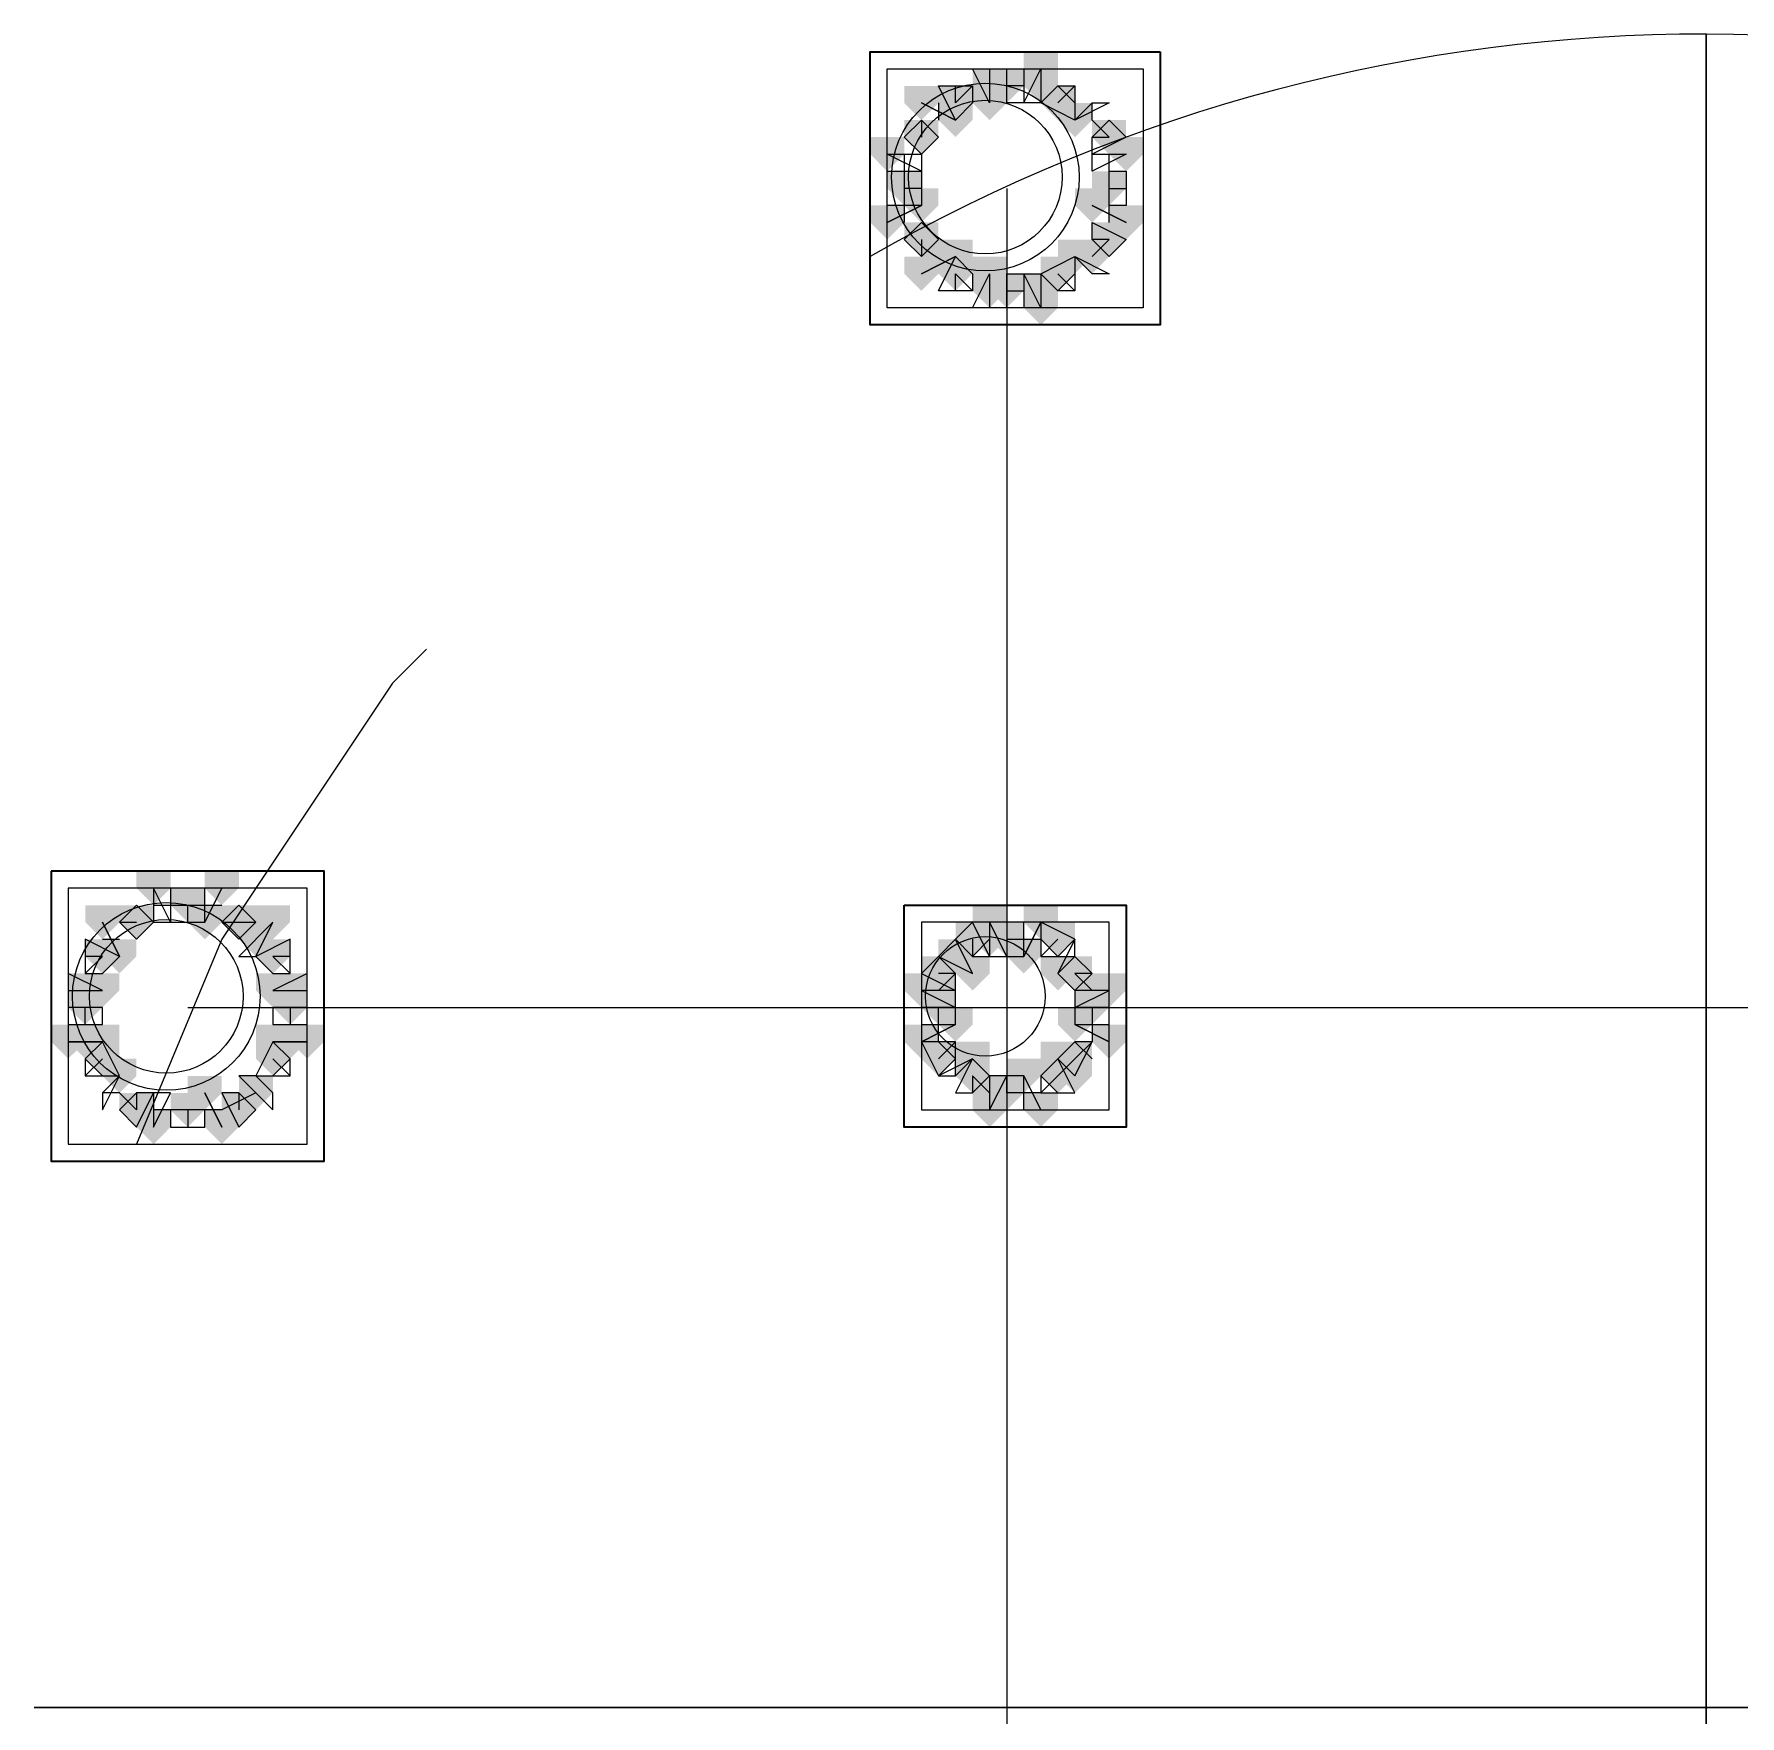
# Model space of a CAD drawing. Header units: millimetres. Extents: x 2315 to 4619, y 1334 to 1897.
# Drawn here: x 3494.03 to 3500.14, y 1541.67 to 1547.68 of the extents above; entities that cross this region are included whole.
import ezdxf

# ---------------------------------------------------------------- set-up
doc = ezdxf.new("R2010")
doc.units = ezdxf.units.MM
for name, color, linetype, true_color in [('PDF_10', 7, 'Continuous', 0x00b85c), ('PDF_AXIS', 7, 'Continuous', 0x00b85c), ('PDF_柱构件', 7, 'Continuous', 0x00b85c), ('PDF_转运站初步方案', 7, 'Continuous', 0x00b85c)]:
    doc.layers.add(name, color=color, linetype=linetype, true_color=true_color)
doc.layers.add('PDF_中心线层', color=1, linetype='Continuous')
doc.layers.add('PDF_粗实线层', color=7, linetype='Continuous')

msp = doc.modelspace()

# ---------------------------------------------------------------- hatches: boundary and pattern name
at = {"layer": 'PDF_10', "transparency": 33554559}
for points in [[(3497.5147, 1547.5601), (3497.4536, 1547.5601), (3497.4536, 1547.499), (3497.5147, 1547.4379), (3497.5758, 1547.499), (3497.5758, 1547.5601)], [(3497.5147, 1547.5601), (3497.4536, 1547.5601), (3497.4536, 1547.499), (3497.5147, 1547.4379), (3497.5758, 1547.499), (3497.5758, 1547.5601)], [(3497.3315, 1547.499), (3497.2704, 1547.499), (3497.2704, 1547.4379), (3497.3315, 1547.3768), (3497.3925, 1547.4379), (3497.3925, 1547.499)], [(3497.3315, 1547.499), (3497.2704, 1547.499), (3497.2704, 1547.4379), (3497.3315, 1547.3768), (3497.3925, 1547.4379), (3497.3925, 1547.499)], [(3497.698, 1547.499), (3497.6369, 1547.499), (3497.6369, 1547.4379), (3497.698, 1547.3768), (3497.759, 1547.4379), (3497.759, 1547.499)], [(3497.698, 1547.499), (3497.6369, 1547.499), (3497.6369, 1547.4379), (3497.698, 1547.3768), (3497.759, 1547.4379), (3497.759, 1547.499)], [(3497.2093, 1547.3768), (3497.1482, 1547.3768), (3497.1482, 1547.3157), (3497.2093, 1547.2547), (3497.2704, 1547.3157), (3497.2704, 1547.3768)], [(3497.2093, 1547.3768), (3497.1482, 1547.3768), (3497.1482, 1547.3157), (3497.2093, 1547.2547), (3497.2704, 1547.3157), (3497.2704, 1547.3768)], [(3497.2093, 1547.3768), (3497.1482, 1547.3768), (3497.1482, 1547.3157), (3497.2093, 1547.2547), (3497.2704, 1547.3157), (3497.2704, 1547.3768)], [(3497.8812, 1547.3768), (3497.8201, 1547.3768), (3497.8201, 1547.3157), (3497.8812, 1547.2547), (3497.9423, 1547.3157), (3497.9423, 1547.3768)], [(3497.8812, 1547.3768), (3497.8201, 1547.3768), (3497.8201, 1547.3157), (3497.8812, 1547.2547), (3497.9423, 1547.3157), (3497.9423, 1547.3768)], [(3497.1482, 1547.1936), (3497.0871, 1547.1936), (3497.0871, 1547.1325), (3497.1482, 1547.0714), (3497.2093, 1547.1325), (3497.2093, 1547.1936)], [(3497.1482, 1547.1936), (3497.0871, 1547.1936), (3497.0871, 1547.1325), (3497.1482, 1547.0714), (3497.2093, 1547.1325), (3497.2093, 1547.1936)], [(3497.8812, 1547.1936), (3497.8201, 1547.1936), (3497.8201, 1547.1325), (3497.8812, 1547.0714), (3497.9423, 1547.1325), (3497.9423, 1547.1936)], [(3497.8812, 1547.1936), (3497.8201, 1547.1936), (3497.8201, 1547.1325), (3497.8812, 1547.0714), (3497.9423, 1547.1325), (3497.9423, 1547.1936)], [(3497.2093, 1547.0103), (3497.1482, 1547.0103), (3497.1482, 1546.9493), (3497.2093, 1546.8882), (3497.2704, 1546.9493), (3497.2704, 1547.0103)], [(3497.2093, 1547.0103), (3497.1482, 1547.0103), (3497.1482, 1546.9493), (3497.2093, 1546.8882), (3497.2704, 1546.9493), (3497.2704, 1547.0103)], [(3497.2093, 1547.0103), (3497.1482, 1547.0103), (3497.1482, 1546.9493), (3497.2093, 1546.8882), (3497.2704, 1546.9493), (3497.2704, 1547.0103)], [(3497.8812, 1547.0103), (3497.8201, 1547.0103), (3497.8201, 1546.9493), (3497.8812, 1546.8882), (3497.9423, 1546.9493), (3497.9423, 1547.0103)], [(3497.8812, 1547.0103), (3497.8201, 1547.0103), (3497.8201, 1546.9493), (3497.8812, 1546.8882), (3497.9423, 1546.9493), (3497.9423, 1547.0103)], [(3497.3315, 1546.8882), (3497.2704, 1546.8882), (3497.2704, 1546.8271), (3497.3315, 1546.766), (3497.3925, 1546.8271), (3497.3925, 1546.8882)], [(3497.3315, 1546.8882), (3497.2704, 1546.8882), (3497.2704, 1546.8271), (3497.3315, 1546.766), (3497.3925, 1546.8271), (3497.3925, 1546.8882)], [(3497.698, 1546.8882), (3497.6369, 1546.8882), (3497.6369, 1546.8271), (3497.698, 1546.766), (3497.759, 1546.8271), (3497.759, 1546.8882)], [(3497.698, 1546.8882), (3497.6369, 1546.8882), (3497.6369, 1546.8271), (3497.698, 1546.766), (3497.759, 1546.8271), (3497.759, 1546.8882)], [(3497.5147, 1546.8271), (3497.4536, 1546.8271), (3497.4536, 1546.766), (3497.5147, 1546.7049), (3497.5758, 1546.766), (3497.5758, 1546.8271)], [(3497.5147, 1546.8271), (3497.4536, 1546.8271), (3497.4536, 1546.766), (3497.5147, 1546.7049), (3497.5758, 1546.766), (3497.5758, 1546.8271)], [(3494.5828, 1544.6282), (3494.5217, 1544.6282), (3494.5217, 1544.5671), (3494.5828, 1544.506), (3494.6439, 1544.5671), (3494.6439, 1544.6282)], [(3494.5828, 1544.6282), (3494.5217, 1544.6282), (3494.5217, 1544.5671), (3494.5828, 1544.506), (3494.6439, 1544.5671), (3494.6439, 1544.6282)], [(3494.3996, 1544.5671), (3494.3385, 1544.5671), (3494.3385, 1544.506), (3494.3996, 1544.4449), (3494.4607, 1544.506), (3494.4607, 1544.5671)], [(3494.3996, 1544.5671), (3494.3385, 1544.5671), (3494.3385, 1544.506), (3494.3996, 1544.4449), (3494.4607, 1544.506), (3494.4607, 1544.5671)], [(3494.3996, 1544.5671), (3494.3385, 1544.5671), (3494.3385, 1544.506), (3494.3996, 1544.4449), (3494.4607, 1544.506), (3494.4607, 1544.5671)], [(3494.7661, 1544.5671), (3494.705, 1544.5671), (3494.705, 1544.506), (3494.7661, 1544.4449), (3494.8271, 1544.506), (3494.8271, 1544.5671)], [(3494.7661, 1544.5671), (3494.705, 1544.5671), (3494.705, 1544.506), (3494.7661, 1544.4449), (3494.8271, 1544.506), (3494.8271, 1544.5671)], [(3494.7661, 1544.5671), (3494.705, 1544.5671), (3494.705, 1544.506), (3494.7661, 1544.4449), (3494.8271, 1544.506), (3494.8271, 1544.5671)], [(3497.3925, 1544.506), (3497.3315, 1544.506), (3497.3315, 1544.4449), (3497.3925, 1544.3839), (3497.4536, 1544.4449), (3497.4536, 1544.506)], [(3497.3925, 1544.506), (3497.3315, 1544.506), (3497.3315, 1544.4449), (3497.3925, 1544.3839), (3497.4536, 1544.4449), (3497.4536, 1544.506)], [(3497.5147, 1544.506), (3497.4536, 1544.506), (3497.4536, 1544.4449), (3497.5147, 1544.3839), (3497.5758, 1544.4449), (3497.5758, 1544.506)], [(3497.5147, 1544.506), (3497.4536, 1544.506), (3497.4536, 1544.4449), (3497.5147, 1544.3839), (3497.5758, 1544.4449), (3497.5758, 1544.506)], [(3497.698, 1544.506), (3497.6369, 1544.506), (3497.6369, 1544.4449), (3497.698, 1544.3839), (3497.759, 1544.4449), (3497.759, 1544.506)], [(3497.698, 1544.506), (3497.6369, 1544.506), (3497.6369, 1544.4449), (3497.698, 1544.3839), (3497.759, 1544.4449), (3497.759, 1544.506)], [(3494.2774, 1544.4449), (3494.2163, 1544.4449), (3494.2163, 1544.3839), (3494.2774, 1544.3228), (3494.3385, 1544.3839), (3494.3385, 1544.4449)], [(3494.2774, 1544.4449), (3494.2163, 1544.4449), (3494.2163, 1544.3839), (3494.2774, 1544.3228), (3494.3385, 1544.3839), (3494.3385, 1544.4449)], [(3494.8882, 1544.4449), (3494.8271, 1544.4449), (3494.8271, 1544.3839), (3494.8882, 1544.3228), (3494.9493, 1544.3839), (3494.9493, 1544.4449)], [(3494.8882, 1544.4449), (3494.8271, 1544.4449), (3494.8271, 1544.3839), (3494.8882, 1544.3228), (3494.9493, 1544.3839), (3494.9493, 1544.4449)], [(3497.2704, 1544.3839), (3497.2093, 1544.3839), (3497.2093, 1544.3228), (3497.2704, 1544.2617), (3497.3315, 1544.3228), (3497.3315, 1544.3839)], [(3497.2704, 1544.3839), (3497.2093, 1544.3839), (3497.2093, 1544.3228), (3497.2704, 1544.2617), (3497.3315, 1544.3228), (3497.3315, 1544.3839)], [(3497.759, 1544.3839), (3497.698, 1544.3839), (3497.698, 1544.3228), (3497.759, 1544.2617), (3497.8201, 1544.3228), (3497.8201, 1544.3839)], [(3497.759, 1544.3839), (3497.698, 1544.3839), (3497.698, 1544.3228), (3497.759, 1544.2617), (3497.8201, 1544.3228), (3497.8201, 1544.3839)], [(3494.2163, 1544.2617), (3494.1552, 1544.2617), (3494.1552, 1544.2006), (3494.2163, 1544.1395), (3494.2774, 1544.2006), (3494.2774, 1544.2617)], [(3494.2163, 1544.2617), (3494.1552, 1544.2617), (3494.1552, 1544.2006), (3494.2163, 1544.1395), (3494.2774, 1544.2006), (3494.2774, 1544.2617)], [(3494.9493, 1544.2617), (3494.8882, 1544.2617), (3494.8882, 1544.2006), (3494.9493, 1544.1395), (3495.0104, 1544.2006), (3495.0104, 1544.2617)], [(3494.9493, 1544.2617), (3494.8882, 1544.2617), (3494.8882, 1544.2006), (3494.9493, 1544.1395), (3495.0104, 1544.2006), (3495.0104, 1544.2617)], [(3497.2704, 1544.2617), (3497.2093, 1544.2617), (3497.2093, 1544.2006), (3497.2704, 1544.1395), (3497.3315, 1544.2006), (3497.3315, 1544.2617)], [(3497.2704, 1544.2617), (3497.2093, 1544.2617), (3497.2093, 1544.2006), (3497.2704, 1544.1395), (3497.3315, 1544.2006), (3497.3315, 1544.2617)], [(3497.8201, 1544.2617), (3497.759, 1544.2617), (3497.759, 1544.2006), (3497.8201, 1544.1395), (3497.8812, 1544.2006), (3497.8812, 1544.2617)], [(3497.8201, 1544.2617), (3497.759, 1544.2617), (3497.759, 1544.2006), (3497.8201, 1544.1395), (3497.8812, 1544.2006), (3497.8812, 1544.2617)], [(3494.2774, 1544.0784), (3494.2163, 1544.0784), (3494.2163, 1544.0174), (3494.2774, 1543.9563), (3494.3385, 1544.0174), (3494.3385, 1544.0784)], [(3494.2774, 1544.0784), (3494.2163, 1544.0784), (3494.2163, 1544.0174), (3494.2774, 1543.9563), (3494.3385, 1544.0174), (3494.3385, 1544.0784)], [(3494.8882, 1544.0784), (3494.8271, 1544.0784), (3494.8271, 1544.0174), (3494.8882, 1543.9563), (3494.9493, 1544.0174), (3494.9493, 1544.0784)], [(3494.8882, 1544.0784), (3494.8271, 1544.0784), (3494.8271, 1544.0174), (3494.8882, 1543.9563), (3494.9493, 1544.0174), (3494.9493, 1544.0784)], [(3497.2704, 1544.0784), (3497.2093, 1544.0784), (3497.2093, 1544.0174), (3497.2704, 1543.9563), (3497.3315, 1544.0174), (3497.3315, 1544.0784)], [(3497.2704, 1544.0784), (3497.2093, 1544.0784), (3497.2093, 1544.0174), (3497.2704, 1543.9563), (3497.3315, 1544.0174), (3497.3315, 1544.0784)], [(3497.759, 1544.0784), (3497.698, 1544.0784), (3497.698, 1544.0174), (3497.759, 1543.9563), (3497.8201, 1544.0174), (3497.8201, 1544.0784)], [(3497.759, 1544.0784), (3497.698, 1544.0784), (3497.698, 1544.0174), (3497.759, 1543.9563), (3497.8201, 1544.0174), (3497.8201, 1544.0784)], [(3497.3925, 1544.0174), (3497.3315, 1544.0174), (3497.3315, 1543.9563), (3497.3925, 1543.8952), (3497.4536, 1543.9563), (3497.4536, 1544.0174)], [(3497.3925, 1544.0174), (3497.3315, 1544.0174), (3497.3315, 1543.9563), (3497.3925, 1543.8952), (3497.4536, 1543.9563), (3497.4536, 1544.0174)], [(3497.698, 1544.0174), (3497.6369, 1544.0174), (3497.6369, 1543.9563), (3497.698, 1543.8952), (3497.759, 1543.9563), (3497.759, 1544.0174)], [(3497.698, 1544.0174), (3497.6369, 1544.0174), (3497.6369, 1543.9563), (3497.698, 1543.8952), (3497.759, 1543.9563), (3497.759, 1544.0174)], [(3497.5147, 1543.9563), (3497.4536, 1543.9563), (3497.4536, 1543.8952), (3497.5147, 1543.8341), (3497.5758, 1543.8952), (3497.5758, 1543.9563)], [(3497.5147, 1543.9563), (3497.4536, 1543.9563), (3497.4536, 1543.8952), (3497.5147, 1543.8341), (3497.5758, 1543.8952), (3497.5758, 1543.9563)], [(3494.3996, 1543.8952), (3494.3385, 1543.8952), (3494.3385, 1543.8341), (3494.3996, 1543.773), (3494.4607, 1543.8341), (3494.4607, 1543.8952)], [(3494.3996, 1543.8952), (3494.3385, 1543.8952), (3494.3385, 1543.8341), (3494.3996, 1543.773), (3494.4607, 1543.8341), (3494.4607, 1543.8952)], [(3494.5828, 1543.8952), (3494.5217, 1543.8952), (3494.5217, 1543.8341), (3494.5828, 1543.773), (3494.6439, 1543.8341), (3494.6439, 1543.8952)], [(3494.5828, 1543.8952), (3494.5217, 1543.8952), (3494.5217, 1543.8341), (3494.5828, 1543.773), (3494.6439, 1543.8341), (3494.6439, 1543.8952)], [(3494.7661, 1543.8952), (3494.705, 1543.8952), (3494.705, 1543.8341), (3494.7661, 1543.773), (3494.8271, 1543.8341), (3494.8271, 1543.8952)], [(3494.7661, 1543.8952), (3494.705, 1543.8952), (3494.705, 1543.8341), (3494.7661, 1543.773), (3494.8271, 1543.8341), (3494.8271, 1543.8952)]]:
    msp.add_hatch(color=256, dxfattribs=at).paths.add_polyline_path(points)
at = {"layer": 'PDF_柱构件', "transparency": 33554559}
for points in [[(3497.6369, 1547.6211), (3497.5758, 1547.6211), (3497.5758, 1547.5601), (3497.6369, 1547.499), (3497.698, 1547.5601), (3497.698, 1547.6211)], [(3497.4536, 1547.5601), (3497.3925, 1547.5601), (3497.3925, 1547.499), (3497.4536, 1547.4379), (3497.5147, 1547.499), (3497.5147, 1547.5601)], [(3497.6369, 1547.5601), (3497.5758, 1547.5601), (3497.5758, 1547.499), (3497.6369, 1547.4379), (3497.698, 1547.499), (3497.698, 1547.5601)], [(3497.2093, 1547.499), (3497.1482, 1547.499), (3497.1482, 1547.4379), (3497.2093, 1547.3768), (3497.2704, 1547.4379), (3497.2704, 1547.499)], [(3497.4536, 1547.499), (3497.3925, 1547.499), (3497.3925, 1547.4379), (3497.4536, 1547.3768), (3497.5147, 1547.4379), (3497.5147, 1547.499)], [(3497.3315, 1547.4379), (3497.2704, 1547.4379), (3497.2704, 1547.3768), (3497.3315, 1547.3157), (3497.3925, 1547.3768), (3497.3925, 1547.4379)], [(3497.759, 1547.4379), (3497.698, 1547.4379), (3497.698, 1547.3768), (3497.759, 1547.3157), (3497.8201, 1547.3768), (3497.8201, 1547.4379)], [(3497.0871, 1547.3157), (3497.0261, 1547.3157), (3497.0261, 1547.2547), (3497.0871, 1547.1936), (3497.1482, 1547.2547), (3497.1482, 1547.3157)], [(3497.9423, 1547.3157), (3497.8812, 1547.3157), (3497.8812, 1547.2547), (3497.9423, 1547.1936), (3498.0034, 1547.2547), (3498.0034, 1547.3157)], [(3497.2093, 1547.1325), (3497.1482, 1547.1325), (3497.1482, 1547.0714), (3497.2093, 1547.0103), (3497.2704, 1547.0714), (3497.2704, 1547.1325)], [(3497.8201, 1547.1325), (3497.759, 1547.1325), (3497.759, 1547.0714), (3497.8201, 1547.0103), (3497.8812, 1547.0714), (3497.8812, 1547.1325)], [(3497.0871, 1547.0714), (3497.0261, 1547.0714), (3497.0261, 1547.0103), (3497.0871, 1546.9493), (3497.1482, 1547.0103), (3497.1482, 1547.0714)], [(3497.9423, 1547.0714), (3497.8812, 1547.0714), (3497.8812, 1547.0103), (3497.9423, 1546.9493), (3498.0034, 1547.0103), (3498.0034, 1547.0714)], [(3497.2704, 1546.9493), (3497.2093, 1546.9493), (3497.2093, 1546.8882), (3497.2704, 1546.8271), (3497.3315, 1546.8882), (3497.3315, 1546.9493)], [(3497.3315, 1546.9493), (3497.2704, 1546.9493), (3497.2704, 1546.8882), (3497.3315, 1546.8271), (3497.3925, 1546.8882), (3497.3925, 1546.9493)], [(3497.759, 1546.9493), (3497.698, 1546.9493), (3497.698, 1546.8882), (3497.759, 1546.8271), (3497.8201, 1546.8882), (3497.8201, 1546.9493)], [(3497.8201, 1546.9493), (3497.759, 1546.9493), (3497.759, 1546.8882), (3497.8201, 1546.8271), (3497.8812, 1546.8882), (3497.8812, 1546.9493)], [(3497.2093, 1546.8882), (3497.1482, 1546.8882), (3497.1482, 1546.8271), (3497.2093, 1546.766), (3497.2704, 1546.8271), (3497.2704, 1546.8882)], [(3497.4536, 1546.8882), (3497.3925, 1546.8882), (3497.3925, 1546.8271), (3497.4536, 1546.766), (3497.5147, 1546.8271), (3497.5147, 1546.8882)], [(3497.4536, 1546.8271), (3497.3925, 1546.8271), (3497.3925, 1546.766), (3497.4536, 1546.7049), (3497.5147, 1546.766), (3497.5147, 1546.8271)], [(3497.6369, 1546.8271), (3497.5758, 1546.8271), (3497.5758, 1546.766), (3497.6369, 1546.7049), (3497.698, 1546.766), (3497.698, 1546.8271)], [(3497.6369, 1546.766), (3497.5758, 1546.766), (3497.5758, 1546.7049), (3497.6369, 1546.6439), (3497.698, 1546.7049), (3497.698, 1546.766)], [(3494.4607, 1544.6893), (3494.3996, 1544.6893), (3494.3996, 1544.6282), (3494.4607, 1544.5671), (3494.5217, 1544.6282), (3494.5217, 1544.6893)], [(3494.705, 1544.6893), (3494.6439, 1544.6893), (3494.6439, 1544.6282), (3494.705, 1544.5671), (3494.7661, 1544.6282), (3494.7661, 1544.6893)], [(3494.2774, 1544.5671), (3494.2163, 1544.5671), (3494.2163, 1544.506), (3494.2774, 1544.4449), (3494.3385, 1544.506), (3494.3385, 1544.5671)], [(3494.6439, 1544.5671), (3494.5828, 1544.5671), (3494.5828, 1544.506), (3494.6439, 1544.4449), (3494.705, 1544.506), (3494.705, 1544.5671)], [(3494.8882, 1544.5671), (3494.8271, 1544.5671), (3494.8271, 1544.506), (3494.8882, 1544.4449), (3494.9493, 1544.506), (3494.9493, 1544.5671)], [(3497.4536, 1544.5671), (3497.3925, 1544.5671), (3497.3925, 1544.506), (3497.4536, 1544.4449), (3497.5147, 1544.506), (3497.5147, 1544.5671)], [(3497.6369, 1544.5671), (3497.5758, 1544.5671), (3497.5758, 1544.506), (3497.6369, 1544.4449), (3497.698, 1544.506), (3497.698, 1544.5671)], [(3494.8271, 1544.506), (3494.7661, 1544.506), (3494.7661, 1544.4449), (3494.8271, 1544.3839), (3494.8882, 1544.4449), (3494.8882, 1544.506)], [(3497.4536, 1544.506), (3497.3925, 1544.506), (3497.3925, 1544.4449), (3497.4536, 1544.3839), (3497.5147, 1544.4449), (3497.5147, 1544.506)], [(3494.3385, 1544.4449), (3494.2774, 1544.4449), (3494.2774, 1544.3839), (3494.3385, 1544.3228), (3494.3996, 1544.3839), (3494.3996, 1544.4449)], [(3497.3315, 1544.4449), (3497.2704, 1544.4449), (3497.2704, 1544.3839), (3497.3315, 1544.3228), (3497.3925, 1544.3839), (3497.3925, 1544.4449)], [(3497.5758, 1544.4449), (3497.5147, 1544.4449), (3497.5147, 1544.3839), (3497.5758, 1544.3228), (3497.6369, 1544.3839), (3497.6369, 1544.4449)], [(3497.3925, 1544.3839), (3497.3315, 1544.3839), (3497.3315, 1544.3228), (3497.3925, 1544.2617), (3497.4536, 1544.3228), (3497.4536, 1544.3839)], [(3497.698, 1544.3839), (3497.6369, 1544.3839), (3497.6369, 1544.3228), (3497.698, 1544.2617), (3497.759, 1544.3228), (3497.759, 1544.3839)], [(3494.2163, 1544.3228), (3494.1552, 1544.3228), (3494.1552, 1544.2617), (3494.2163, 1544.2006), (3494.2774, 1544.2617), (3494.2774, 1544.3228)], [(3494.2774, 1544.3228), (3494.2163, 1544.3228), (3494.2163, 1544.2617), (3494.2774, 1544.2006), (3494.3385, 1544.2617), (3494.3385, 1544.3228)], [(3494.8882, 1544.3228), (3494.8271, 1544.3228), (3494.8271, 1544.2617), (3494.8882, 1544.2006), (3494.9493, 1544.2617), (3494.9493, 1544.3228)], [(3494.9493, 1544.3228), (3494.8882, 1544.3228), (3494.8882, 1544.2617), (3494.9493, 1544.2006), (3495.0104, 1544.2617), (3495.0104, 1544.3228)], [(3497.2093, 1544.3228), (3497.1482, 1544.3228), (3497.1482, 1544.2617), (3497.2093, 1544.2006), (3497.2704, 1544.2617), (3497.2704, 1544.3228)], [(3497.2704, 1544.3228), (3497.2093, 1544.3228), (3497.2093, 1544.2617), (3497.2704, 1544.2006), (3497.3315, 1544.2617), (3497.3315, 1544.3228)], [(3497.8201, 1544.3228), (3497.759, 1544.3228), (3497.759, 1544.2617), (3497.8201, 1544.2006), (3497.8812, 1544.2617), (3497.8812, 1544.3228)], [(3497.8812, 1544.3228), (3497.8201, 1544.3228), (3497.8201, 1544.2617), (3497.8812, 1544.2006), (3497.9423, 1544.2617), (3497.9423, 1544.3228)], [(3497.3315, 1544.2006), (3497.2704, 1544.2006), (3497.2704, 1544.1395), (3497.3315, 1544.0784), (3497.3925, 1544.1395), (3497.3925, 1544.2006)], [(3497.759, 1544.2006), (3497.698, 1544.2006), (3497.698, 1544.1395), (3497.759, 1544.0784), (3497.8201, 1544.1395), (3497.8201, 1544.2006)], [(3494.1552, 1544.1395), (3494.0942, 1544.1395), (3494.0942, 1544.0784), (3494.1552, 1544.0174), (3494.2163, 1544.0784), (3494.2163, 1544.1395)], [(3494.2163, 1544.1395), (3494.1552, 1544.1395), (3494.1552, 1544.0784), (3494.2163, 1544.0174), (3494.2774, 1544.0784), (3494.2774, 1544.1395)], [(3494.2774, 1544.1395), (3494.2163, 1544.1395), (3494.2163, 1544.0784), (3494.2774, 1544.0174), (3494.3385, 1544.0784), (3494.3385, 1544.1395)], [(3494.8882, 1544.1395), (3494.8271, 1544.1395), (3494.8271, 1544.0784), (3494.8882, 1544.0174), (3494.9493, 1544.0784), (3494.9493, 1544.1395)], [(3494.9493, 1544.1395), (3494.8882, 1544.1395), (3494.8882, 1544.0784), (3494.9493, 1544.0174), (3495.0104, 1544.0784), (3495.0104, 1544.1395)], [(3495.0104, 1544.1395), (3494.9493, 1544.1395), (3494.9493, 1544.0784), (3495.0104, 1544.0174), (3495.0715, 1544.0784), (3495.0715, 1544.1395)], [(3497.2093, 1544.1395), (3497.1482, 1544.1395), (3497.1482, 1544.0784), (3497.2093, 1544.0174), (3497.2704, 1544.0784), (3497.2704, 1544.1395)], [(3497.8812, 1544.1395), (3497.8201, 1544.1395), (3497.8201, 1544.0784), (3497.8812, 1544.0174), (3497.9423, 1544.0784), (3497.9423, 1544.1395)], [(3497.3925, 1544.0784), (3497.3315, 1544.0784), (3497.3315, 1544.0174), (3497.3925, 1543.9563), (3497.4536, 1544.0174), (3497.4536, 1544.0784)], [(3497.698, 1544.0784), (3497.6369, 1544.0784), (3497.6369, 1544.0174), (3497.698, 1543.9563), (3497.759, 1544.0174), (3497.759, 1544.0784)], [(3494.3385, 1544.0174), (3494.2774, 1544.0174), (3494.2774, 1543.9563), (3494.3385, 1543.8952), (3494.3996, 1543.9563), (3494.3996, 1544.0174)], [(3497.5758, 1544.0174), (3497.5147, 1544.0174), (3497.5147, 1543.9563), (3497.5758, 1543.8952), (3497.6369, 1543.9563), (3497.6369, 1544.0174)], [(3497.759, 1544.0174), (3497.698, 1544.0174), (3497.698, 1543.9563), (3497.759, 1543.8952), (3497.8201, 1543.9563), (3497.8201, 1544.0174)], [(3494.6439, 1543.9563), (3494.5828, 1543.9563), (3494.5828, 1543.8952), (3494.6439, 1543.8341), (3494.705, 1543.8952), (3494.705, 1543.9563)], [(3494.8271, 1543.9563), (3494.7661, 1543.9563), (3494.7661, 1543.8952), (3494.8271, 1543.8341), (3494.8882, 1543.8952), (3494.8882, 1543.9563)], [(3497.4536, 1543.9563), (3497.3925, 1543.9563), (3497.3925, 1543.8952), (3497.4536, 1543.8341), (3497.5147, 1543.8952), (3497.5147, 1543.9563)], [(3497.4536, 1543.8952), (3497.3925, 1543.8952), (3497.3925, 1543.8341), (3497.4536, 1543.773), (3497.5147, 1543.8341), (3497.5147, 1543.8952)], [(3497.6369, 1543.8952), (3497.5758, 1543.8952), (3497.5758, 1543.8341), (3497.6369, 1543.773), (3497.698, 1543.8341), (3497.698, 1543.8952)], [(3494.4607, 1543.8341), (3494.3996, 1543.8341), (3494.3996, 1543.773), (3494.4607, 1543.712), (3494.5217, 1543.773), (3494.5217, 1543.8341)], [(3494.705, 1543.8341), (3494.6439, 1543.8341), (3494.6439, 1543.773), (3494.705, 1543.712), (3494.7661, 1543.773), (3494.7661, 1543.8341)]]:
    msp.add_hatch(color=256, dxfattribs=at).paths.add_polyline_path(points)
at = {"layer": 'PDF_转运站初步方案', "transparency": 33554559}
for points in [[(3497.5147, 1547.5601), (3497.4536, 1547.5601), (3497.4536, 1547.499), (3497.5147, 1547.4379), (3497.5758, 1547.499), (3497.5758, 1547.5601)], [(3497.5147, 1547.5601), (3497.4536, 1547.5601), (3497.4536, 1547.499), (3497.5147, 1547.4379), (3497.5758, 1547.499), (3497.5758, 1547.5601)], [(3497.3315, 1547.499), (3497.2704, 1547.499), (3497.2704, 1547.4379), (3497.3315, 1547.3768), (3497.3925, 1547.4379), (3497.3925, 1547.499)], [(3497.3315, 1547.499), (3497.2704, 1547.499), (3497.2704, 1547.4379), (3497.3315, 1547.3768), (3497.3925, 1547.4379), (3497.3925, 1547.499)], [(3497.698, 1547.499), (3497.6369, 1547.499), (3497.6369, 1547.4379), (3497.698, 1547.3768), (3497.759, 1547.4379), (3497.759, 1547.499)], [(3497.698, 1547.499), (3497.6369, 1547.499), (3497.6369, 1547.4379), (3497.698, 1547.3768), (3497.759, 1547.4379), (3497.759, 1547.499)], [(3497.2093, 1547.3768), (3497.1482, 1547.3768), (3497.1482, 1547.3157), (3497.2093, 1547.2547), (3497.2704, 1547.3157), (3497.2704, 1547.3768)], [(3497.2093, 1547.3768), (3497.1482, 1547.3768), (3497.1482, 1547.3157), (3497.2093, 1547.2547), (3497.2704, 1547.3157), (3497.2704, 1547.3768)], [(3497.8812, 1547.3768), (3497.8201, 1547.3768), (3497.8201, 1547.3157), (3497.8812, 1547.2547), (3497.9423, 1547.3157), (3497.9423, 1547.3768)], [(3497.8812, 1547.3768), (3497.8201, 1547.3768), (3497.8201, 1547.3157), (3497.8812, 1547.2547), (3497.9423, 1547.3157), (3497.9423, 1547.3768)], [(3497.1482, 1547.1936), (3497.0871, 1547.1936), (3497.0871, 1547.1325), (3497.1482, 1547.0714), (3497.2093, 1547.1325), (3497.2093, 1547.1936)], [(3497.1482, 1547.1936), (3497.0871, 1547.1936), (3497.0871, 1547.1325), (3497.1482, 1547.0714), (3497.2093, 1547.1325), (3497.2093, 1547.1936)], [(3497.8812, 1547.1936), (3497.8201, 1547.1936), (3497.8201, 1547.1325), (3497.8812, 1547.0714), (3497.9423, 1547.1325), (3497.9423, 1547.1936)], [(3497.8812, 1547.1936), (3497.8201, 1547.1936), (3497.8201, 1547.1325), (3497.8812, 1547.0714), (3497.9423, 1547.1325), (3497.9423, 1547.1936)], [(3497.2093, 1547.0103), (3497.1482, 1547.0103), (3497.1482, 1546.9493), (3497.2093, 1546.8882), (3497.2704, 1546.9493), (3497.2704, 1547.0103)], [(3497.2093, 1547.0103), (3497.1482, 1547.0103), (3497.1482, 1546.9493), (3497.2093, 1546.8882), (3497.2704, 1546.9493), (3497.2704, 1547.0103)], [(3497.8812, 1547.0103), (3497.8201, 1547.0103), (3497.8201, 1546.9493), (3497.8812, 1546.8882), (3497.9423, 1546.9493), (3497.9423, 1547.0103)], [(3497.8812, 1547.0103), (3497.8201, 1547.0103), (3497.8201, 1546.9493), (3497.8812, 1546.8882), (3497.9423, 1546.9493), (3497.9423, 1547.0103)], [(3497.3315, 1546.8882), (3497.2704, 1546.8882), (3497.2704, 1546.8271), (3497.3315, 1546.766), (3497.3925, 1546.8271), (3497.3925, 1546.8882)], [(3497.3315, 1546.8882), (3497.2704, 1546.8882), (3497.2704, 1546.8271), (3497.3315, 1546.766), (3497.3925, 1546.8271), (3497.3925, 1546.8882)], [(3497.698, 1546.8882), (3497.6369, 1546.8882), (3497.6369, 1546.8271), (3497.698, 1546.766), (3497.759, 1546.8271), (3497.759, 1546.8882)], [(3497.698, 1546.8882), (3497.6369, 1546.8882), (3497.6369, 1546.8271), (3497.698, 1546.766), (3497.759, 1546.8271), (3497.759, 1546.8882)], [(3497.5147, 1546.8271), (3497.4536, 1546.8271), (3497.4536, 1546.766), (3497.5147, 1546.7049), (3497.5758, 1546.766), (3497.5758, 1546.8271)], [(3497.5147, 1546.8271), (3497.4536, 1546.8271), (3497.4536, 1546.766), (3497.5147, 1546.7049), (3497.5758, 1546.766), (3497.5758, 1546.8271)], [(3494.5828, 1544.6282), (3494.5217, 1544.6282), (3494.5217, 1544.5671), (3494.5828, 1544.506), (3494.6439, 1544.5671), (3494.6439, 1544.6282)], [(3494.5828, 1544.6282), (3494.5217, 1544.6282), (3494.5217, 1544.5671), (3494.5828, 1544.506), (3494.6439, 1544.5671), (3494.6439, 1544.6282)], [(3494.3996, 1544.5671), (3494.3385, 1544.5671), (3494.3385, 1544.506), (3494.3996, 1544.4449), (3494.4607, 1544.506), (3494.4607, 1544.5671)], [(3494.3996, 1544.5671), (3494.3385, 1544.5671), (3494.3385, 1544.506), (3494.3996, 1544.4449), (3494.4607, 1544.506), (3494.4607, 1544.5671)], [(3494.7661, 1544.5671), (3494.705, 1544.5671), (3494.705, 1544.506), (3494.7661, 1544.4449), (3494.8271, 1544.506), (3494.8271, 1544.5671)], [(3494.7661, 1544.5671), (3494.705, 1544.5671), (3494.705, 1544.506), (3494.7661, 1544.4449), (3494.8271, 1544.506), (3494.8271, 1544.5671)], [(3497.3925, 1544.506), (3497.3315, 1544.506), (3497.3315, 1544.4449), (3497.3925, 1544.3839), (3497.4536, 1544.4449), (3497.4536, 1544.506)], [(3497.3925, 1544.506), (3497.3315, 1544.506), (3497.3315, 1544.4449), (3497.3925, 1544.3839), (3497.4536, 1544.4449), (3497.4536, 1544.506)], [(3497.5147, 1544.506), (3497.4536, 1544.506), (3497.4536, 1544.4449), (3497.5147, 1544.3839), (3497.5758, 1544.4449), (3497.5758, 1544.506)], [(3497.5147, 1544.506), (3497.4536, 1544.506), (3497.4536, 1544.4449), (3497.5147, 1544.3839), (3497.5758, 1544.4449), (3497.5758, 1544.506)], [(3497.698, 1544.506), (3497.6369, 1544.506), (3497.6369, 1544.4449), (3497.698, 1544.3839), (3497.759, 1544.4449), (3497.759, 1544.506)], [(3497.698, 1544.506), (3497.6369, 1544.506), (3497.6369, 1544.4449), (3497.698, 1544.3839), (3497.759, 1544.4449), (3497.759, 1544.506)], [(3494.2774, 1544.4449), (3494.2163, 1544.4449), (3494.2163, 1544.3839), (3494.2774, 1544.3228), (3494.3385, 1544.3839), (3494.3385, 1544.4449)], [(3494.2774, 1544.4449), (3494.2163, 1544.4449), (3494.2163, 1544.3839), (3494.2774, 1544.3228), (3494.3385, 1544.3839), (3494.3385, 1544.4449)], [(3494.8882, 1544.4449), (3494.8271, 1544.4449), (3494.8271, 1544.3839), (3494.8882, 1544.3228), (3494.9493, 1544.3839), (3494.9493, 1544.4449)], [(3494.8882, 1544.4449), (3494.8271, 1544.4449), (3494.8271, 1544.3839), (3494.8882, 1544.3228), (3494.9493, 1544.3839), (3494.9493, 1544.4449)], [(3497.2704, 1544.3839), (3497.2093, 1544.3839), (3497.2093, 1544.3228), (3497.2704, 1544.2617), (3497.3315, 1544.3228), (3497.3315, 1544.3839)], [(3497.2704, 1544.3839), (3497.2093, 1544.3839), (3497.2093, 1544.3228), (3497.2704, 1544.2617), (3497.3315, 1544.3228), (3497.3315, 1544.3839)], [(3497.759, 1544.3839), (3497.698, 1544.3839), (3497.698, 1544.3228), (3497.759, 1544.2617), (3497.8201, 1544.3228), (3497.8201, 1544.3839)], [(3497.759, 1544.3839), (3497.698, 1544.3839), (3497.698, 1544.3228), (3497.759, 1544.2617), (3497.8201, 1544.3228), (3497.8201, 1544.3839)], [(3494.2163, 1544.2617), (3494.1552, 1544.2617), (3494.1552, 1544.2006), (3494.2163, 1544.1395), (3494.2774, 1544.2006), (3494.2774, 1544.2617)], [(3494.2163, 1544.2617), (3494.1552, 1544.2617), (3494.1552, 1544.2006), (3494.2163, 1544.1395), (3494.2774, 1544.2006), (3494.2774, 1544.2617)], [(3494.9493, 1544.2617), (3494.8882, 1544.2617), (3494.8882, 1544.2006), (3494.9493, 1544.1395), (3495.0104, 1544.2006), (3495.0104, 1544.2617)], [(3494.9493, 1544.2617), (3494.8882, 1544.2617), (3494.8882, 1544.2006), (3494.9493, 1544.1395), (3495.0104, 1544.2006), (3495.0104, 1544.2617)], [(3497.2704, 1544.2617), (3497.2093, 1544.2617), (3497.2093, 1544.2006), (3497.2704, 1544.1395), (3497.3315, 1544.2006), (3497.3315, 1544.2617)], [(3497.2704, 1544.2617), (3497.2093, 1544.2617), (3497.2093, 1544.2006), (3497.2704, 1544.1395), (3497.3315, 1544.2006), (3497.3315, 1544.2617)], [(3497.8201, 1544.2617), (3497.759, 1544.2617), (3497.759, 1544.2006), (3497.8201, 1544.1395), (3497.8812, 1544.2006), (3497.8812, 1544.2617)], [(3497.8201, 1544.2617), (3497.759, 1544.2617), (3497.759, 1544.2006), (3497.8201, 1544.1395), (3497.8812, 1544.2006), (3497.8812, 1544.2617)], [(3494.2774, 1544.0784), (3494.2163, 1544.0784), (3494.2163, 1544.0174), (3494.2774, 1543.9563), (3494.3385, 1544.0174), (3494.3385, 1544.0784)], [(3494.2774, 1544.0784), (3494.2163, 1544.0784), (3494.2163, 1544.0174), (3494.2774, 1543.9563), (3494.3385, 1544.0174), (3494.3385, 1544.0784)], [(3494.8882, 1544.0784), (3494.8271, 1544.0784), (3494.8271, 1544.0174), (3494.8882, 1543.9563), (3494.9493, 1544.0174), (3494.9493, 1544.0784)], [(3494.8882, 1544.0784), (3494.8271, 1544.0784), (3494.8271, 1544.0174), (3494.8882, 1543.9563), (3494.9493, 1544.0174), (3494.9493, 1544.0784)], [(3497.2704, 1544.0784), (3497.2093, 1544.0784), (3497.2093, 1544.0174), (3497.2704, 1543.9563), (3497.3315, 1544.0174), (3497.3315, 1544.0784)], [(3497.2704, 1544.0784), (3497.2093, 1544.0784), (3497.2093, 1544.0174), (3497.2704, 1543.9563), (3497.3315, 1544.0174), (3497.3315, 1544.0784)], [(3497.759, 1544.0784), (3497.698, 1544.0784), (3497.698, 1544.0174), (3497.759, 1543.9563), (3497.8201, 1544.0174), (3497.8201, 1544.0784)], [(3497.759, 1544.0784), (3497.698, 1544.0784), (3497.698, 1544.0174), (3497.759, 1543.9563), (3497.8201, 1544.0174), (3497.8201, 1544.0784)], [(3497.3925, 1544.0174), (3497.3315, 1544.0174), (3497.3315, 1543.9563), (3497.3925, 1543.8952), (3497.4536, 1543.9563), (3497.4536, 1544.0174)], [(3497.3925, 1544.0174), (3497.3315, 1544.0174), (3497.3315, 1543.9563), (3497.3925, 1543.8952), (3497.4536, 1543.9563), (3497.4536, 1544.0174)], [(3497.698, 1544.0174), (3497.6369, 1544.0174), (3497.6369, 1543.9563), (3497.698, 1543.8952), (3497.759, 1543.9563), (3497.759, 1544.0174)], [(3497.698, 1544.0174), (3497.6369, 1544.0174), (3497.6369, 1543.9563), (3497.698, 1543.8952), (3497.759, 1543.9563), (3497.759, 1544.0174)], [(3497.5147, 1543.9563), (3497.4536, 1543.9563), (3497.4536, 1543.8952), (3497.5147, 1543.8341), (3497.5758, 1543.8952), (3497.5758, 1543.9563)], [(3497.5147, 1543.9563), (3497.4536, 1543.9563), (3497.4536, 1543.8952), (3497.5147, 1543.8341), (3497.5758, 1543.8952), (3497.5758, 1543.9563)], [(3494.3996, 1543.8952), (3494.3385, 1543.8952), (3494.3385, 1543.8341), (3494.3996, 1543.773), (3494.4607, 1543.8341), (3494.4607, 1543.8952)], [(3494.3996, 1543.8952), (3494.3385, 1543.8952), (3494.3385, 1543.8341), (3494.3996, 1543.773), (3494.4607, 1543.8341), (3494.4607, 1543.8952)], [(3494.5828, 1543.8952), (3494.5217, 1543.8952), (3494.5217, 1543.8341), (3494.5828, 1543.773), (3494.6439, 1543.8341), (3494.6439, 1543.8952)], [(3494.5828, 1543.8952), (3494.5217, 1543.8952), (3494.5217, 1543.8341), (3494.5828, 1543.773), (3494.6439, 1543.8341), (3494.6439, 1543.8952)], [(3494.7661, 1543.8952), (3494.705, 1543.8952), (3494.705, 1543.8341), (3494.7661, 1543.773), (3494.8271, 1543.8341), (3494.8271, 1543.8952)], [(3494.7661, 1543.8952), (3494.705, 1543.8952), (3494.705, 1543.8341), (3494.7661, 1543.773), (3494.8271, 1543.8341), (3494.8271, 1543.8952)]]:
    msp.add_hatch(color=256, dxfattribs=at).paths.add_polyline_path(points)

# ---------------------------------------------------------------- linework, layer by layer
at = {"layer": 'PDF_10', "lineweight": 18}
for points in [[(3497.5758, 1547.499), (3497.5147, 1547.499), (3497.5147, 1547.5601)], [(3497.3925, 1547.499), (3497.3315, 1547.4379), (3497.3315, 1547.499)], [(3497.759, 1547.4379), (3497.698, 1547.499)], [(3497.698, 1547.4379), (3497.759, 1547.499)], [(3497.2093, 1547.3768), (3497.2093, 1547.3157)], [(3497.8201, 1547.3157), (3497.8812, 1547.3157), (3497.8201, 1547.3768)], [(3497.1482, 1547.1936), (3497.1482, 1547.0714)], [(3497.8812, 1547.0714), (3497.8812, 1547.1936)], [(3497.2093, 1547.1325), (3497.1482, 1547.1325)], [(3497.8812, 1547.1325), (3497.9423, 1547.1325)], [(3497.2093, 1546.9493), (3497.2093, 1546.8882)], [(3497.8201, 1546.8882), (3497.8812, 1546.9493), (3497.8201, 1546.9493)], [(3497.3315, 1546.766), (3497.3315, 1546.8271), (3497.3925, 1546.766)], [(3497.698, 1546.766), (3497.759, 1546.8271)], [(3497.698, 1546.8271), (3497.759, 1546.766)], [(3497.5147, 1546.7049), (3497.5147, 1546.766), (3497.5758, 1546.766)], [(3494.5217, 1544.5671), (3494.6439, 1544.5671)], [(3494.5828, 1544.506), (3494.5828, 1544.5671)], [(3494.3385, 1544.506), (3494.3996, 1544.506)], [(3494.705, 1544.506), (3494.8271, 1544.506)], [(3497.5147, 1544.506), (3497.5147, 1544.4449), (3497.5758, 1544.4449)], [(3497.3925, 1544.4449), (3497.3925, 1544.3839), (3497.4536, 1544.4449)], [(3497.6369, 1544.4449), (3497.698, 1544.3839)], [(3497.6369, 1544.3839), (3497.698, 1544.4449)], [(3494.2163, 1544.3228), (3494.2774, 1544.3839), (3494.2163, 1544.3839)], [(3494.9493, 1544.3839), (3494.8882, 1544.3839), (3494.9493, 1544.3228)], [(3497.2704, 1544.2617), (3497.3315, 1544.3228), (3497.2704, 1544.3228)], [(3497.8201, 1544.3228), (3497.759, 1544.3228), (3497.8201, 1544.2617)], [(3494.2163, 1544.1395), (3494.2163, 1544.2006), (3494.1552, 1544.2006)], [(3495.0104, 1544.2006), (3494.9493, 1544.2006), (3494.9493, 1544.1395)], [(3497.2704, 1544.1395), (3497.2704, 1544.2006), (3497.2093, 1544.2006)], [(3497.759, 1544.2006), (3497.8201, 1544.2006), (3497.8201, 1544.1395)], [(3497.3315, 1544.0174), (3497.2704, 1544.0784)], [(3497.3315, 1544.0784), (3497.2704, 1544.0174)], [(3497.8201, 1544.0784), (3497.759, 1544.0174)], [(3497.759, 1544.0784), (3497.8201, 1544.0174)], [(3494.2774, 1543.9563), (3494.2163, 1544.0174)], [(3494.2774, 1544.0174), (3494.2163, 1543.9563)], [(3494.9493, 1544.0174), (3494.8882, 1543.9563)], [(3494.8882, 1544.0174), (3494.9493, 1543.9563)], [(3497.4536, 1543.8952), (3497.3925, 1543.9563), (3497.3925, 1543.8952)], [(3497.5758, 1543.8952), (3497.5147, 1543.8952), (3497.5147, 1543.9563)], [(3497.698, 1543.9563), (3497.6369, 1543.8952)], [(3497.6369, 1543.9563), (3497.698, 1543.8952)], [(3494.3996, 1543.8952), (3494.3996, 1543.8341), (3494.3385, 1543.8952)], [(3494.8271, 1543.8952), (3494.705, 1543.8341)], [(3494.7661, 1543.8952), (3494.7661, 1543.8341)], [(3494.6439, 1543.8341), (3494.5217, 1543.8341)], [(3494.5828, 1543.8341), (3494.5828, 1543.773)]]:
    msp.add_lwpolyline(points, dxfattribs=at)
at = {"layer": 'PDF_AXIS', "lineweight": 18}
for points in [[(3498.0034, 1547.5601), (3498.0034, 1546.7049), (3497.0871, 1546.7049), (3497.0871, 1547.5601)], [(3494.1552, 1544.6282), (3494.1552, 1543.712), (3495.0104, 1543.712), (3495.0104, 1544.6282)], [(3497.2093, 1544.506), (3497.2093, 1543.8341), (3497.8812, 1543.8341), (3497.8812, 1544.506)]]:
    msp.add_lwpolyline(points, close=True, dxfattribs=at)
at = {"layer": 'PDF_中心线层', "color": 112, "lineweight": 18, "true_color": 0x00b85c}
msp.add_lwpolyline([(3500.019, 1535.6493), (3500.019, 1547.6822)], close=True, dxfattribs=at)
for points in [[(3497.5147, 1547.1325), (3497.5147, 1536.199)], [(3495.438, 1545.4833), (3495.3158, 1545.3611), (3494.705, 1544.4449), (3494.3996, 1543.712)], [(3494.5828, 1544.2006), (3505.5163, 1544.2006)], [(3506.0661, 1541.6963), (3494.0331, 1541.6963), (3506.0661, 1541.6963)]]:
    msp.add_lwpolyline(points, dxfattribs=at)
msp.add_arc((3500.0111, 1541.6905), 5.9938, 0.05486, 119.86945, dxfattribs=at)
at = {"layer": 'PDF_柱构件', "lineweight": 18}
for points in [[(3497.4536, 1547.5601), (3497.4536, 1547.4379), (3497.3925, 1547.5601)], [(3497.5758, 1547.4379), (3497.5147, 1547.4379), (3497.5147, 1547.5601), (3497.5758, 1547.5601)], [(3497.6369, 1547.5601), (3497.6369, 1547.4379), (3497.5758, 1547.4379)], [(3497.3925, 1547.4379), (3497.3315, 1547.3768), (3497.2704, 1547.499), (3497.3925, 1547.499)], [(3497.759, 1547.3768), (3497.6369, 1547.4379), (3497.698, 1547.499), (3497.759, 1547.499)], [(3497.2093, 1547.4379), (3497.3315, 1547.3768)], [(3497.8812, 1547.4379), (3497.759, 1547.3768), (3497.8201, 1547.4379)], [(3497.2704, 1547.3157), (3497.2093, 1547.2547), (3497.1482, 1547.3157), (3497.2093, 1547.3768)], [(3497.8201, 1547.2547), (3497.8201, 1547.3157), (3497.8812, 1547.3768), (3497.9423, 1547.3157)], [(3497.0871, 1547.2547), (3497.2093, 1547.2547), (3497.2093, 1547.1936)], [(3497.9423, 1547.2547), (3497.8201, 1547.1936), (3497.8201, 1547.2547)], [(3497.2093, 1547.1936), (3497.2093, 1547.0714), (3497.0871, 1547.0714), (3497.0871, 1547.1936)], [(3497.8812, 1547.0714), (3497.8812, 1547.1936), (3497.9423, 1547.1936), (3497.9423, 1547.0714)], [(3497.0871, 1547.0103), (3497.2093, 1547.0714)], [(3497.9423, 1547.0103), (3497.8201, 1547.0714)], [(3497.2093, 1547.0103), (3497.2704, 1546.9493), (3497.2093, 1546.8882), (3497.1482, 1546.9493)], [(3497.8201, 1546.9493), (3497.8201, 1547.0103), (3497.9423, 1546.9493), (3497.8812, 1546.8882)], [(3497.2093, 1546.8271), (3497.3315, 1546.8882)], [(3497.3315, 1546.8882), (3497.3925, 1546.8271), (3497.3925, 1546.766), (3497.2704, 1546.766)], [(3497.6369, 1546.8271), (3497.759, 1546.8882), (3497.759, 1546.766), (3497.698, 1546.766)], [(3497.8201, 1546.8271), (3497.759, 1546.8882), (3497.8812, 1546.8271)], [(3497.3925, 1546.7049), (3497.4536, 1546.8271), (3497.4536, 1546.7049)], [(3497.5147, 1546.8271), (3497.5758, 1546.8271), (3497.5758, 1546.7049), (3497.5147, 1546.7049)], [(3497.6369, 1546.7049), (3497.5758, 1546.8271), (3497.6369, 1546.8271)], [(3494.4607, 1544.6282), (3494.4607, 1544.506), (3494.5217, 1544.506)], [(3494.5217, 1544.506), (3494.6439, 1544.506), (3494.6439, 1544.6282), (3494.5217, 1544.6282)], [(3494.705, 1544.6282), (3494.6439, 1544.506)], [(3494.3996, 1544.4449), (3494.4607, 1544.506), (3494.3996, 1544.5671), (3494.3385, 1544.506)], [(3494.705, 1544.506), (3494.7661, 1544.4449), (3494.8271, 1544.506), (3494.7661, 1544.5671)], [(3494.2774, 1544.506), (3494.3385, 1544.3839)], [(3494.8882, 1544.506), (3494.7661, 1544.3839), (3494.8271, 1544.3839)], [(3497.3925, 1544.3839), (3497.4536, 1544.3839), (3497.3925, 1544.506), (3497.3315, 1544.4449)], [(3497.4536, 1544.506), (3497.4536, 1544.3839), (3497.5147, 1544.3839)], [(3497.5147, 1544.3839), (3497.5758, 1544.3839), (3497.5758, 1544.506), (3497.5147, 1544.506)], [(3497.6369, 1544.506), (3497.5758, 1544.3839)], [(3497.6369, 1544.3839), (3497.698, 1544.3839), (3497.759, 1544.4449), (3497.6369, 1544.506)], [(3494.2774, 1544.3228), (3494.3385, 1544.3839), (3494.2163, 1544.4449), (3494.2163, 1544.3228)], [(3494.8271, 1544.3839), (3494.8882, 1544.3228), (3494.9493, 1544.3228), (3494.9493, 1544.4449)], [(3497.2704, 1544.3839), (3497.3925, 1544.3228), (3497.3315, 1544.4449)], [(3497.759, 1544.4449), (3497.698, 1544.3228), (3497.759, 1544.3839)], [(3497.3315, 1544.2617), (3497.3315, 1544.3228), (3497.2704, 1544.3839), (3497.2093, 1544.3228)], [(3497.698, 1544.3228), (3497.759, 1544.2617), (3497.8201, 1544.3228), (3497.759, 1544.3839)], [(3494.1552, 1544.2617), (3494.2774, 1544.2617), (3494.1552, 1544.3228)], [(3495.0104, 1544.3228), (3494.8882, 1544.2617), (3495.0104, 1544.2617)], [(3497.2093, 1544.2617), (3497.3315, 1544.2006), (3497.3315, 1544.2617)], [(3497.8812, 1544.2617), (3497.759, 1544.2617), (3497.759, 1544.2006)], [(3494.2774, 1544.1395), (3494.2774, 1544.2006), (3494.1552, 1544.2006), (3494.1552, 1544.1395)], [(3494.8882, 1544.2006), (3494.8882, 1544.1395), (3495.0104, 1544.1395), (3495.0104, 1544.2006)], [(3497.3315, 1544.1395), (3497.3315, 1544.2006), (3497.2093, 1544.2006), (3497.2093, 1544.1395)], [(3497.759, 1544.2006), (3497.759, 1544.1395), (3497.8812, 1544.1395), (3497.8812, 1544.2006)], [(3497.2093, 1544.0784), (3497.3315, 1544.1395)], [(3497.8812, 1544.0784), (3497.759, 1544.1395)], [(3494.1552, 1544.0784), (3494.2774, 1544.0784)], [(3494.3385, 1543.9563), (3494.2774, 1544.0784), (3494.2163, 1544.0174), (3494.2163, 1543.9563)], [(3494.8882, 1544.0784), (3494.8271, 1543.9563), (3494.9493, 1543.9563), (3494.9493, 1544.0174)], [(3495.0104, 1544.0784), (3494.8882, 1544.0784)], [(3497.3315, 1544.0174), (3497.3315, 1544.0784), (3497.2093, 1544.0784), (3497.2704, 1543.9563)], [(3497.759, 1544.0784), (3497.698, 1544.0174), (3497.759, 1543.9563), (3497.8201, 1544.0784)], [(3497.4536, 1543.9563), (3497.3925, 1544.0174), (3497.3315, 1543.8952), (3497.3925, 1543.8952)], [(3497.698, 1544.0174), (3497.6369, 1543.9563), (3497.6369, 1543.8952), (3497.759, 1543.8952)], [(3497.759, 1543.9563), (3497.698, 1544.0174)], [(3494.2774, 1543.8341), (3494.3385, 1543.9563), (3494.2774, 1543.8952)], [(3494.8882, 1543.8952), (3494.8271, 1543.9563), (3494.7661, 1543.9563), (3494.8882, 1543.8341)], [(3497.4536, 1543.8341), (3497.5147, 1543.9563), (3497.4536, 1543.9563)], [(3497.5758, 1543.9563), (3497.5147, 1543.9563), (3497.5147, 1543.8341), (3497.5758, 1543.8341)], [(3497.6369, 1543.8341), (3497.5758, 1543.9563)], [(3494.4607, 1543.8952), (3494.3996, 1543.8952), (3494.3385, 1543.8341), (3494.3996, 1543.773)], [(3494.4607, 1543.773), (3494.5217, 1543.8952), (3494.4607, 1543.8952)], [(3494.705, 1543.773), (3494.6439, 1543.8952)], [(3494.7661, 1543.8952), (3494.705, 1543.8952), (3494.7661, 1543.773), (3494.8271, 1543.8341)], [(3494.6439, 1543.8341), (3494.5217, 1543.8341), (3494.5217, 1543.773), (3494.6439, 1543.773)]]:
    msp.add_lwpolyline(points, close=True, dxfattribs=at)
for points in [[(3497.2704, 1547.4379), (3497.2704, 1547.3768)], [(3497.8201, 1547.3768), (3497.8201, 1547.4379)], [(3497.1482, 1547.2547), (3497.1482, 1547.1936)], [(3497.8812, 1547.1936), (3497.8812, 1547.2547)], [(3497.1482, 1547.0714), (3497.1482, 1547.0103)], [(3497.8812, 1547.0103), (3497.8812, 1547.0714)], [(3494.4607, 1544.5671), (3494.5217, 1544.5671)], [(3494.6439, 1544.5671), (3494.705, 1544.5671)], [(3494.2774, 1544.4449), (3494.3385, 1544.4449)], [(3497.5758, 1544.4449), (3497.6369, 1544.4449)], [(3497.698, 1544.3839), (3497.759, 1544.3839)], [(3497.2704, 1544.0784), (3497.2704, 1544.1395)], [(3497.8201, 1544.1395), (3497.8201, 1544.0784)], [(3497.3315, 1543.9563), (3497.3925, 1544.0174), (3497.2704, 1543.9563), (3497.3315, 1543.9563), (3497.3315, 1544.0174)], [(3497.759, 1544.0174), (3497.698, 1543.9563)], [(3494.3385, 1543.8952), (3494.2774, 1543.8952)], [(3497.6369, 1543.8952), (3497.5758, 1543.8952)], [(3494.5217, 1543.8341), (3494.4607, 1543.8341)], [(3494.705, 1543.8341), (3494.6439, 1543.8341)]]:
    msp.add_lwpolyline(points, dxfattribs=at)
at = {"layer": 'PDF_粗实线层', "color": 112, "lineweight": 35, "true_color": 0x00b85c}
for points in [[(3498.0644, 1547.6211), (3498.0644, 1546.6439), (3497.0261, 1546.6439), (3497.0261, 1547.6211)], [(3494.0942, 1544.6893), (3494.0942, 1543.6509), (3495.0715, 1543.6509), (3495.0715, 1544.6893)], [(3497.1482, 1544.5671), (3497.9423, 1544.5671), (3497.9423, 1543.773), (3497.1482, 1543.773)]]:
    msp.add_lwpolyline(points, close=True, dxfattribs=at)
at = {"layer": 'PDF_转运站初步方案', "lineweight": 18}
for centre, radius in [((3497.4383, 1547.1726), 0.3359), ((3497.4383, 1547.1726), 0.2749), ((3494.5063, 1544.2406), 0.3359), ((3494.5063, 1544.2406), 0.2749), ((3497.4383, 1544.2406), 0.2138), ((3497.4383, 1544.2406), 0.2138)]:
    msp.add_circle(centre, radius, dxfattribs=at)

doc.saveas('drawing.dxf')
